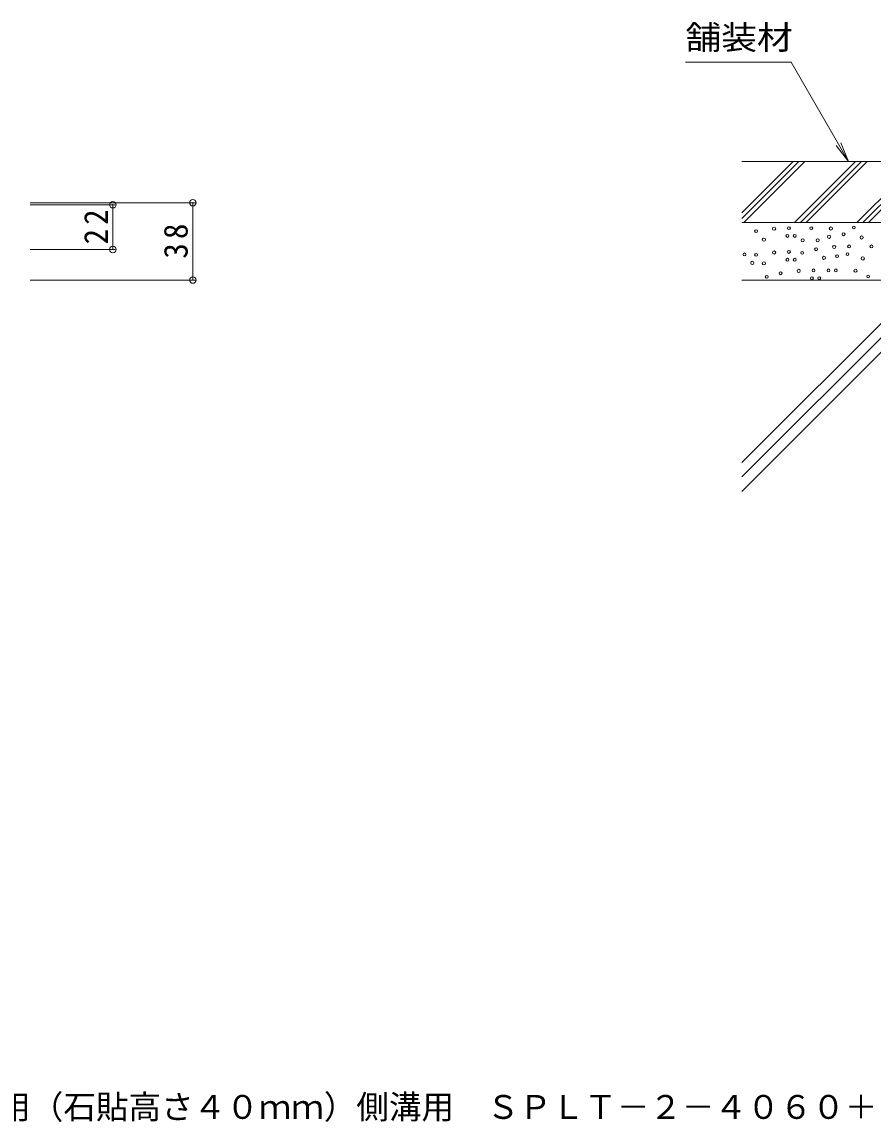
# Model space of a CAD drawing. Units: millimetres at full size, sheet at 1:4; details may follow other scales. Extents: x -1026 to 1089, y -781 to 547.
# Drawn here: x -24 to 394, y -781 to -240 of the extents above; entities that cross this region are included whole.
import ezdxf
from ezdxf.enums import TextEntityAlignment as Align

# ---------------------------------------------------------------- set-up
doc = ezdxf.new("R2010")
doc.units = ezdxf.units.MM
doc.header["$LTSCALE"] = 4
doc.header["$PDMODE"] = 32
doc.header["$PDSIZE"] = 3.2
for name, color, linetype, lineweight in [('4-4_文字', 7, 'Continuous', 18), ('4-5_建具', 7, 'Continuous', 18), ('4-7_木断面', 5, 'Continuous', 9)]:
    doc.layers.add(name, color=color, linetype=linetype, lineweight=lineweight)
doc.layers.add('F-5_F-5ﾚｲﾔ', color=2, linetype='Continuous')
doc.styles.add('ＭＳ ゴシック', font='')
doc.styles.get('ＭＳ ゴシック').set_extended_font_data('MS Gothic')

msp = doc.modelspace()

# ---------------------------------------------------------------- linework, layer by layer
at = {"layer": '4-4_文字'}
for p, q in [((60.823, -329.188), (-20.377, -329.188)), ((59.623, -329.188), (59.623, -367.188)), ((21.423, -330.188), (-20.377, -330.188)), ((20.223, -330.188), (20.223, -352.188)), ((21.423, -352.188), (-20.377, -352.188)), ((60.823, -367.188), (-20.377, -367.188))]:
    msp.add_line(p, q, dxfattribs=at)
for p in [(20.223, -330.188), (59.623, -329.188), (20.223, -352.188), (59.623, -367.188)]:
    msp.add_point(p, dxfattribs=at)
at = {"layer": '4-5_建具'}
for p, q in [((301.619, -260.166), (353.619, -260.166)), ((353.619, -260.166), (381.807, -308.988)), ((381.807, -308.988), (375.719, -301.055)), ((381.807, -308.988), (377.98, -299.75))]:
    msp.add_line(p, q, dxfattribs=at)
at = {"layer": '4-7_木断面'}
for p, q in [((434.178, -308.988), (329.435, -308.988)), ((329.435, -334.194), (354.641, -308.988)), ((329.435, -337.022), (357.469, -308.988)), ((330.297, -338.988), (360.298, -308.988)), ((355.297, -338.988), (385.298, -308.988)), ((358.126, -338.988), (388.126, -308.988)), ((360.954, -338.988), (390.955, -308.988)), ((385.954, -338.988), (415.955, -308.988)), ((388.783, -338.988), (418.783, -308.988)), ((391.611, -338.988), (421.611, -308.988)), ((424.177, -338.988), (329.435, -338.988))]:
    msp.add_line(p, q, dxfattribs=at)
at = {"layer": '4-7_木断面', "color": 7, "lineweight": 18}
for p, q in [((407.657, -378.657), (329.415, -456.899)), ((407.502, -385.883), (329.415, -463.97)), ((408.098, -392.358), (329.415, -471.041))]:
    msp.add_line(p, q, dxfattribs=at)
msp.add_lwpolyline([(329.415, -367.189), (488.157, -367.189), (488.157, -497.479)], dxfattribs=at)
at = {"layer": '4-7_木断面'}
for centre, radius in [((336.355, -343.158), 0.698), ((345.244, -341.988), 0.781), ((351.775, -345.553), 0.698), ((352.537, -341.722), 0.698), ((355.375, -345.553), 0.698), ((363.516, -341.722), 0.698), ((372.23, -345.924), 0.781), ((373.156, -341.881), 0.781), ((379.405, -344.712), 0.698), ((384.417, -341.406), 0.698), ((388.234, -346.293), 0.781), ((340.224, -347.328), 0.781), ((359.299, -347.652), 0.781), ((366.679, -347.652), 0.781), ((374.753, -350.926), 0.781), ((382.047, -350.66), 0.698), ((393.025, -350.66), 0.698), ((330.664, -354.595), 0.698), ((336.341, -354.822), 0.698), ((345.229, -353.652), 0.781), ((351.761, -357.216), 0.698), ((352.523, -353.385), 0.698), ((355.36, -357.216), 0.698), ((359.064, -353.821), 0.698), ((365.864, -352.097), 0.698), ((369.733, -356.266), 0.781), ((376.175, -355.457), 0.698), ((381.285, -354.491), 0.698), ((388.809, -356.591), 0.781), ((334.533, -358.765), 0.781), ((340.21, -358.991), 0.781), ((357.309, -362.706), 0.781), ((364.603, -362.44), 0.698), ((371.982, -362.44), 0.698), ((375.581, -362.44), 0.698), ((385.221, -362.6), 0.781), ((341.621, -365.601), 0.698), ((348.421, -363.877), 0.698), ((363.841, -366.271), 0.698), ((367.44, -366.271), 0.698), ((391.471, -365.43), 0.698)]:
    msp.add_circle(centre, radius, dxfattribs=at)

# ---------------------------------------------------------------- texts
at = {"layer": '4-4_文字', "color": 2, "char_height": 11.73, "attachment_point": 7, "rotation": 90, "style": 'ＭＳ ゴシック'}
for s, insert in [('\\T1.27;\\W0.95;22', (17.823, -349.688)), ('\\T1.27;\\W0.95;38', (57.223, -356.688))]:
    msp.add_mtext(s, dxfattribs=dict(at, insert=insert))
at = {"layer": '4-5_建具', "color": 2, "style": 'ＭＳ ゴシック', "width": 1.1}
msp.add_text('舗装材', height=11.73, dxfattribs=at).set_placement((301.619, -257.366), align=Align.BOTTOM_LEFT)
at = {"layer": 'F-5_F-5ﾚｲﾔ', "style": 'ＭＳ ゴシック'}
msp.add_text('カラー舗装用みぞ蓋\u3000石貼用（石貼高さ４０ｍｍ）側溝用\u3000ＳＰＬＴ－２－４０６０＋Ｌ－３２ＬＺ', height=11.73, dxfattribs=at).set_placement((-228.042, -782.945), align=Align.BOTTOM_LEFT)

doc.saveas('drawing.dxf')
